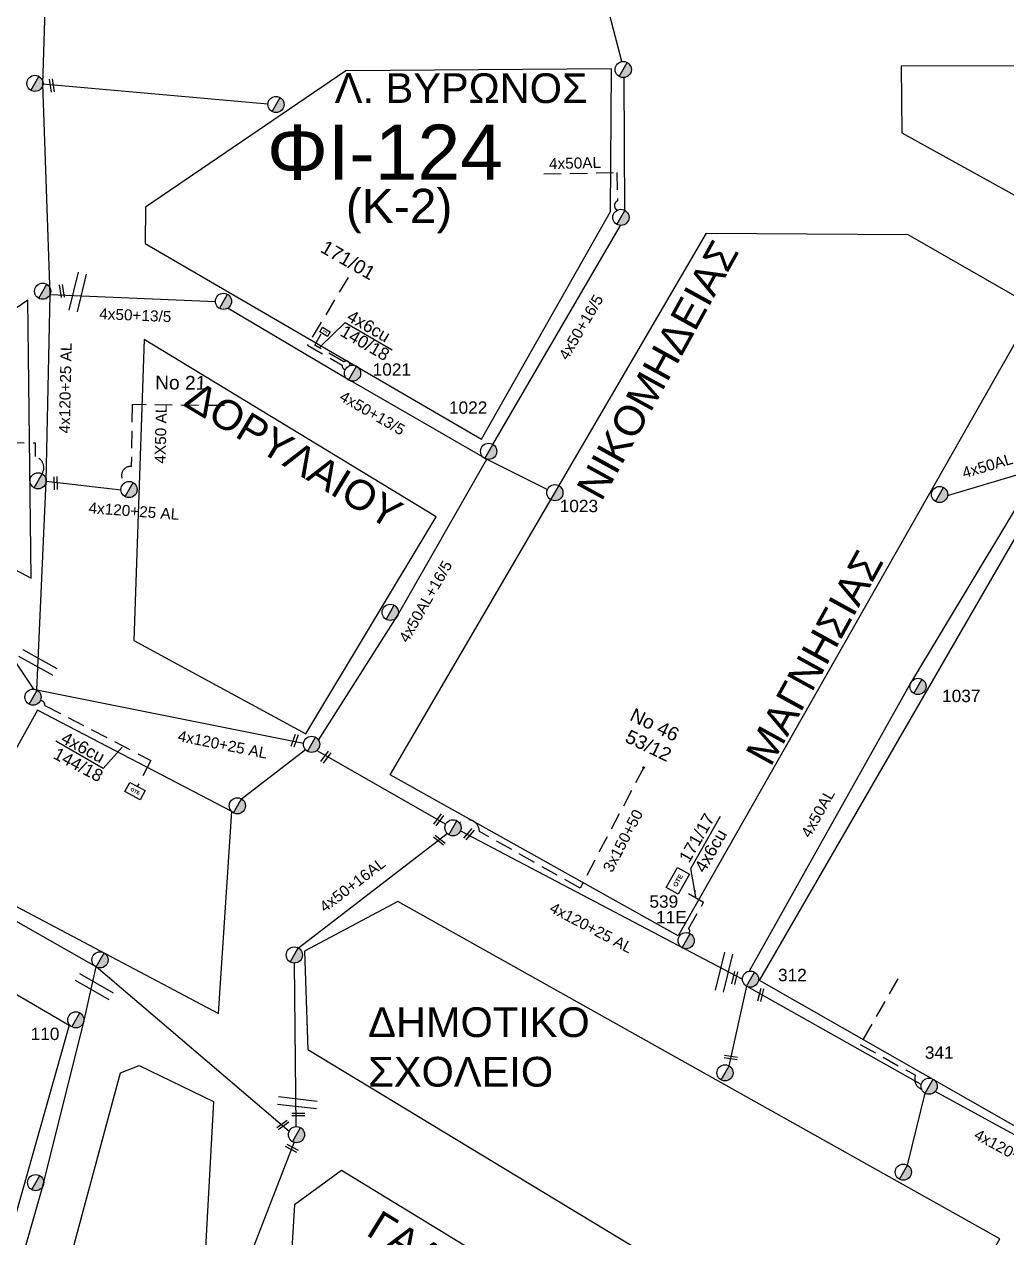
# Model space of a CAD drawing. Header units: millimetres. Extents: x 1421 to 7547, y 822 to 1863.
# Drawn here: x 6699.6 to 6842.7, y 1059.9 to 1236.8 of the extents above; entities that cross this region are included whole.
import ezdxf
from ezdxf.enums import TextEntityAlignment as Align

# ---------------------------------------------------------------- set-up
doc = ezdxf.new("R2010")
doc.units = ezdxf.units.MM
doc.linetypes.add('DASHED', pattern=[19.05, 12.7, -6.35])
doc.layers.get('0').update_dxf_attribs({"lineweight": 30})
for name, color, linetype, lineweight in [('2x6', 7, 'Continuous', 30), ('3x50+25', 7, 'DASHED', 30), ('4x50+13_5', 7, 'Continuous', 30), ('4x50+16_5', 7, 'Continuous', 30), ('4x50AL', 7, 'Continuous', 30), ('Pillar OTE', 7, 'Continuous', 30), ('TEXT_ΚΑΛΩΔΙΩΝ', 7, 'Continuous', 30), ('Άγνωστο Υπόγειο Καλώδιο', 7, 'DASHED', 30), ('Γυμνά εναέρια ΧΤ και ΦΟΠ (3Φ)   4x50+16AL', 7, 'Continuous', 30), ('Καλώδια ΧΤ   3x150+50CU', 7, 'DASHED', 30), ('Καλώδια ΧΤ   3x150+70AL', 7, 'DASHED', 30), ('Μηχανική τομή', 7, 'Continuous', 30), ('Στύλος ΦΜ', 7, 'Continuous', 30), ('Στύλος ΦΜ @ 1', 7, 'Continuous', 30), ('Συνδέσεις', 7, 'Continuous', 30), ('Συνεστραμμένα ΧΤ  4x120+25 AL', 7, 'SYN_LINE', 30), ('Τομή', 7, 'Continuous', 30), ('Υπόβαθρο ΔΕΗ', 7, 'Continuous', 30), ('Υπόγεια Καλώδια Δικτύου ΧΤ  4x6', 7, 'DASHED', 30)]:
    doc.layers.add(name, color=color, linetype=linetype, lineweight=lineweight)
doc.layers.add('Υπόγεια καλώδια Παροχών ΧΤ   4x50AL', color=7, linetype='DASHED')
doc.styles.add('arial', font='arial.ttf')
doc.styles.get("Standard").update_dxf_attribs({"font": 'arial.ttf'})
doc.linetypes.add('SYN_LINE', pattern='A,0.5,-0.0001,["/\\/\\/\\/",Standard,S=0.1,R=0,X=0,Y=-0.05],-0.25', length=0.7501)
doc.dimstyles.new('ISO-25', dxfattribs={"dimtxt": 2.5, "dimasz": 2.5, "dimexe": 1.25, "dimexo": 0.625, "dimtad": 1, "dimtxsty": 'Standard', "dimcen": 2.5, "dimadec": 0, "dimazin": 0, "dimtfac": 1, "dimtmove": 0, "dimatfit": 3, "dimfxl": 1, "dimarcsym": 0})

# ---------------------------------------------------------------- blocks, each defined once
blk = doc.blocks.new('ΤΟΜΗ')
at = {"layer": 'Τομή', "lineweight": -3, "ltscale": 40}
for p, q in [((-11.37, 1.1), (11.37, 1.1)), ((11.37, -3.57), (-11.37, -3.57))]:
    blk.add_line(p, q, dxfattribs=at)
blk = doc.blocks.new('ΥΠΑΡΧΩΝ ΤΣΙΜΕΝΤΕΝΙΟΣ ΣΤΥΛΟΣ')
at = {"layer": 'Στύλος ΦΜ'}
blk.add_hatch(color=7, dxfattribs=at).paths.add_polyline_path([(-1.29, -2.28, 0.574793), (2.62, 0, 0.268822), (1.3, 2.27)])
at = {"layer": 'Στύλος ΦΜ', "color": 7}
blk.add_line((-1.29, -2.28), (1.3, 2.27), dxfattribs=at)
blk.add_circle((0, 0), 2.62, dxfattribs=at)
at = {"layer": 'Στύλος ΦΜ', "flags": 4}
for tag, p in [('ΑΡΙΘΜΟΣ', (-4.68, 8.05)), ('ΤΥΠΟΣ', (-4.91, 3.03))]:
    blk.add_attdef(tag, p, '', height=4, dxfattribs=at)
blk = doc.blocks.new('ΜΗΧΑΝΙΚΗ ΤΟΜΗ')
at = {"layer": 'Μηχανική τομή', "lineweight": -3, "ltscale": 40}
for p, q in [((-3.78, 1.15), (3.8, 1.15)), ((3.8, -0.4), (-3.78, -0.4))]:
    blk.add_line(p, q, dxfattribs=at)
blk = doc.blocks.new('_ΣΥΝΔΕΣΗ')
at = {"layer": 'Συνδέσεις', "linetype": 'SYN_LINE', "ltscale": 40}
blk.add_hatch(color=256, dxfattribs=at).paths.add_polyline_path([(0.5, -0.01, 1), (-0.5, -0.01, 1)])
at = {"layer": 'Συνδέσεις'}
blk.add_circle((0, -0.01), 0.5, dxfattribs=at)
blk = doc.blocks.new('PILLAR ΟΤΕ')
at = {"layer": 'Pillar OTE', "ltscale": 40}
blk.add_lwpolyline([(-3.31, 2.02), (3.39, 2.02), (3.39, -1.99), (-3.31, -1.99)], close=True, dxfattribs=at)
at = {"layer": 'Pillar OTE', "insert": (-1.81, 0.71), "char_height": 1.3575, "width": 109.961, "attachment_point": 1}
blk.add_mtext('{\\fArial|b1|i0|c161|p34;OTE}', dxfattribs=at)

msp = doc.modelspace()

# ---------------------------------------------------------------- linework, layer by layer
at = {"color": 30, "lineweight": -3, "ltscale": 0.2}
msp.add_lwpolyline([(6731.22, 1123.88), (6740.56, 1131.06)], dxfattribs=at)
at = {"layer": '2x6', "color": 151, "linetype": 'SYN_LINE', "lineweight": -3, "ltscale": 10}
msp.add_lwpolyline([(6828.24, 1070.49), (6830.83, 1080.97)], dxfattribs=at)
at = {"layer": '3x50+25', "color": 27, "lineweight": -3, "ltscale": 0.2}
msp.add_lwpolyline([(6689.44, 1175.88), (6701.17, 1175.75), (6701.17, 1173.78, -0.502754), (6702.19, 1171.25, 10.73553)], format="xyb", dxfattribs=at)
at = {"layer": '4x50+13_5', "color": 85, "lineweight": -3, "ltscale": 0.2}
for points in [[(6703.36, 1197.39), (6727.45, 1196.38)], [(6729.28, 1195.41), (6746.46, 1185.23), (6766.98, 1173.38), (6775.81, 1168.97)]]:
    msp.add_lwpolyline(points, dxfattribs=at)
at = {"layer": '4x50+16_5', "color": 85, "lineweight": -3, "ltscale": 0.2}
for points in [[(6786.63, 1231.33), (6783.31, 1244.27)], [(6787.09, 1209.64), (6786.98, 1229)], [(6767.83, 1175.54), (6786.44, 1207.45)], [(6742.46, 1132.44), (6753.94, 1150.5), (6766.98, 1173.38)]]:
    msp.add_lwpolyline(points, dxfattribs=at)
at = {"layer": '4x50+16_5', "color": 27, "lineweight": -3, "ltscale": 0.2}
msp.add_lwpolyline([(6738.18, 1075.41), (6710.05, 1099.38), (6686.38, 1112.84)], dxfattribs=at)
at = {"layer": '4x50+16_5', "color": 5, "lineweight": -3, "ltscale": 0.2}
msp.add_lwpolyline([(6678.01, 982.11), (6685.05, 1005.08), (6690.64, 1026.37), (6695.7, 1044.46), (6702.32, 1067.41), (6708.26, 1091.38), (6710.05, 1099.38)], dxfattribs=at)
at = {"layer": '4x50AL', "color": 85, "linetype": 'DASHED', "lineweight": -3, "ltscale": 0.2}
msp.add_lwpolyline([(6775.28, 1214.97), (6785.93, 1215.16), (6786.01, 1211.02, 0.659078), (6785.99, 1209.68, 2.482713)], format="xyb", dxfattribs=at)
at = {"layer": '4x50AL', "color": 27, "linetype": 'DASHED', "lineweight": -3, "ltscale": 0.2}
msp.add_lwpolyline([(6728.77, 1181.18), (6715.33, 1181.33), (6715.17, 1172.3, 0.767286), (6714.3, 1169.98, -2.529933)], format="xyb", dxfattribs=at)
at = {"layer": '4x50AL', "color": 6, "lineweight": -3, "ltscale": 0.2}
for points in [[(6847, 1171.19), (6828.69, 1140.71), (6805.17, 1098.76)], [(6834.1, 1168.09), (6846.48, 1171.79)], [(6804.8, 1096.58), (6802.25, 1084.96)]]:
    msp.add_lwpolyline(points, dxfattribs=at)
at = {"layer": 'Άγνωστο Υπόγειο Καλώδιο', "color": 151, "lineweight": -3, "ltscale": 0.2}
msp.add_lwpolyline([(6826.85, 1097.65), (6821.36, 1088.07), (6829.42, 1083.59, 0.430749), (6830.31, 1081.57, -1.037956)], format="xyb", dxfattribs=at)
at = {"layer": 'Γυμνά εναέρια ΧΤ και ΦΟΠ (3Φ)   4x50+16AL', "color": 30, "lineweight": -3, "ltscale": 0.2}
for points in [[(6739.52, 1102.14), (6761.21, 1118.82)], [(6739.22, 1076.11), (6738.95, 1099.95)]]:
    msp.add_lwpolyline(points, dxfattribs=at)
at = {"layer": 'Γυμνά εναέρια ΧΤ και ΦΟΠ (3Φ)   4x50+16AL', "color": 85, "lineweight": -3, "ltscale": 0.2}
msp.add_lwpolyline([(6715.31, 851.6), (6716.87, 874.09), (6719.45, 898.69), (6722.2, 942.46), (6723.27, 952.14), (6724.89, 984.44), (6725.25, 1010.43), (6728.17, 1046.11), (6738.9, 1073.81)], dxfattribs=at)
at = {"layer": 'Καλώδια ΧΤ   3x150+50CU', "color": 30, "lineweight": -3, "ltscale": 0.2}
msp.add_lwpolyline([(6789.83, 1128.44), (6780.57, 1110.88), (6765.89, 1119.11, 0.664194), (6762.98, 1120.37, -1.9221)], format="xyb", dxfattribs=at)
at = {"layer": 'Καλώδια ΧΤ   3x150+70AL', "color": 85, "lineweight": -3, "ltscale": 0.2}
msp.add_lwpolyline([(6746.77, 1199.88), (6740.85, 1190.01), (6745.92, 1187.08, 0.48196), (6746.37, 1186.46)], format="xyb", dxfattribs=at)
at = {"layer": 'Συνεστραμμένα ΧΤ  4x120+25 AL', "color": 27, "lineweight": -3, "ltscale": 20}
for points in [[(6701.45, 1139.72), (6702.78, 1170.18), (6703.36, 1197.39), (6702.32, 1228.1), (6702.74, 1242.07)], [(6702.32, 1228.1), (6735.09, 1225.15)]]:
    msp.add_lwpolyline(points, dxfattribs=at)
at = {"layer": 'Συνεστραμμένα ΧΤ  4x120+25 AL', "color": 27, "linetype": 'SYN_LINE', "lineweight": -3, "ltscale": 8}
msp.add_lwpolyline([(6702.78, 1170.18), (6713.69, 1168.89)], dxfattribs=at)
at = {"layer": 'Συνεστραμμένα ΧΤ  4x120+25 AL', "color": 30, "lineweight": -3, "ltscale": 20}
for points in [[(6686.5, 1161.44), (6700.92, 1139.87), (6740.29, 1131.99)], [(6742.2, 1130.92), (6760.99, 1120.19)], [(6763.13, 1119.19), (6804.2, 1097.57)]]:
    msp.add_lwpolyline(points, dxfattribs=at)
at = {"layer": 'Συνεστραμμένα ΧΤ  4x120+25 AL', "color": 151, "lineweight": -3, "ltscale": 20}
for points in [[(6830.25, 1082.22), (6804.8, 1096.58)], [(6856.99, 1067.7), (6832.29, 1081.22)]]:
    msp.add_lwpolyline(points, dxfattribs=at)
at = {"layer": 'Υπόβαθρο ΔΕΗ', "lineweight": -3, "ltscale": 0.2}
for points in [[(6717.27, 1210.13), (6717.19, 1204.81), (6766.22, 1176.32), (6785.01, 1209.49), (6785.15, 1230.26), (6746.46, 1229.98), (6717.27, 1210.13)], [(6827.35, 1230.64), (6827.41, 1220.92), (6853.96, 1206.26), (6863.78, 1223.1), (6863.67, 1230.73), (6827.35, 1230.64)], [(6700.1, 1196.54), (6672.37, 1177.55), (6672.29, 1171.06), (6700.6, 1156.05), (6700.1, 1196.54)], [(6806.69, 1097.39), (6859.42, 1188.68), (6901.46, 1164.66), (6849.16, 1073.15), (6806.69, 1097.39)], [(6796.69, 1113.71), (6801.03, 1121.35)], [(6827.52, 1034.87), (6841.7, 1059.74), (6754, 1108.89), (6740.43, 1101.65), (6740.88, 1087.36), (6827.52, 1034.87)], [(6641.99, 966.11), (6684.8, 1103.33), (6706.12, 1090.88), (6668.04, 956.04), (6641.99, 966.11)], [(6679, 955.79), (6713.61, 1083.92), (6716.32, 1085), (6727.15, 1079.74), (6719.69, 942.73), (6707.7, 942.15), (6679, 955.79)], [(6803.51, 1034.48), (6745.79, 1069.73), (6738.95, 1064.68), (6729.06, 901.6)]]:
    msp.add_lwpolyline(points, dxfattribs=at)
for points in [[(6752.88, 1127.38), (6798.98, 1206.33), (6828.32, 1206.14), (6846.86, 1195.5), (6794.84, 1103.93)], [(6740.62, 1133.33), (6759.61, 1164.96), (6717.08, 1190.81), (6715.54, 1146.95)], [(6727.87, 1092.59), (6729.82, 1122.04), (6701.52, 1136.78), (6688.52, 1113.45)]]:
    msp.add_lwpolyline(points, close=True, dxfattribs=at)
at = {"layer": 'Υπόγεια Καλώδια Δικτύου ΧΤ  4x6', "color": 85, "linetype": 'DASHED', "lineweight": -2, "ltscale": 0.2}
msp.add_lwpolyline([(6746.97, 1187, 0.83172), (6746.15, 1187.55), (6741.9, 1190), (6742.86, 1191.67)], format="xyb", dxfattribs=at)
at = {"layer": 'Υπόγεια Καλώδια Δικτύου ΧΤ  4x6', "color": 30, "linetype": 'DASHED', "lineweight": -2, "ltscale": 0.2}
for points in [[(6701.92, 1138.16, -0.482704), (6702.6, 1137.5), (6718.03, 1129.46), (6716.05, 1125.67)], [(6796.4, 1104.32, 0.513246), (6796.37, 1104.94), (6798.56, 1108.79), (6795.25, 1110.67)]]:
    msp.add_lwpolyline(points, format="xyb", dxfattribs=at)

# ---------------------------------------------------------------- block references
at = {"layer": 'Pillar OTE', "lineweight": -2, "xscale": 0.1932914898776603, "yscale": 0.1932914898776603, "zscale": 0.1932914898776603, "rotation": 329.9999999999999}
msp.add_blockref('PILLAR ΟΤΕ', (6743.4, 1191.94), dxfattribs=at)
at = {"layer": 'Pillar OTE'}
for p, xscale, yscale, zscale, rotation in [((6715.71, 1125), 0.375, 0.375, 0.375, 332.0000000000001), ((6794.8, 1111.9), 0.4999999999999999, 0.4999999999999999, 0.4999999999999999, 60.40063188050583)]:
    msp.add_blockref('PILLAR ΟΤΕ', p, dxfattribs=dict(at, xscale=xscale, yscale=yscale, zscale=zscale, rotation=rotation))
at = {"layer": 'Μηχανική τομή', "lineweight": -3}
for p, xscale, yscale, zscale, rotation in [((6703.7, 1227.86), 0.2499999999999187, 0.2499999999999187, 0.2499999999999187, 98.67359203741974), ((6705.15, 1197.9), 0.2499999999999188, 0.2499999999999188, 0.2499999999999188, 98.67359203741975), ((6704.28, 1169.88), 0.2499999999999187, 0.2499999999999187, 0.2499999999999187, 91.55579417265164), ((6739.08, 1132.33), 0.2499999999999188, 0.2499999999999188, 0.2499999999999188, 70.45294469580794), ((6743.6, 1129.89), 0.2499999999999188, 0.2499999999999188, 0.2499999999999188, 54.08065796749899), ((6760.04, 1120.76), 0.2499999999999188, 0.2499999999999188, 0.2499999999999188, 54.08065796749899), ((6764.45, 1118.66), 0.2499999999999188, 0.2499999999999188, 0.2499999999999188, 49.01576255786082), ((6759.99, 1117.78), 0.2499999999999188, 0.2499999999999188, 0.2499999999999188, 321.5775847242371), ((6803.17, 1097.74), 0.2499999999999188, 0.2499999999999188, 0.2499999999999188, 76.14510890057667), ((6806.97, 1095.3), 0.2499999999999188, 0.2499999999999188, 0.2499999999999188, 75.56184384454512), ((6802.5, 1086.08), 0.2499999999999188, 0.2499999999999188, 0.2499999999999188, 351.9772475330804), ((6739.53, 1077.78), 0.2499999999999188, 0.2499999999999188, 0.2499999999999188, 359.6420099409968), ((6737.31, 1076.27), 0.2499999999999188, 0.2499999999999188, 0.2499999999999188, 35.60221851991506), ((6738.53, 1072.85), 0.2499999999999188, 0.2499999999999188, 0.2499999999999188, 332.1884649818379)]:
    msp.add_blockref('ΜΗΧΑΝΙΚΗ ΤΟΜΗ', p, dxfattribs=dict(at, xscale=xscale, yscale=yscale, zscale=zscale, rotation=rotation))
at = {"layer": 'Στύλος ΦΜ @ 1', "lineweight": -3, "ltscale": 40, "xscale": 0.4499999999998181, "yscale": 0.4499999999998181, "zscale": 0.4499999999998181}
for p in [(6786.85, 1230.17), (6701.15, 1228.15), (6736.27, 1225.08), (6786.51, 1208.62), (6702.28, 1197.86), (6728.62, 1196.39), (6701.61, 1170.23), (6714.86, 1168.95), (6832.93, 1168.23), (6752.91, 1151.06), (6700.87, 1138.7), (6741.45, 1131.82), (6730.64, 1122.86), (6762.04, 1119.66), (6738.93, 1101.12), (6710.63, 1100.4), (6801.67, 1083.94), (6739.25, 1074.93), (6827.65, 1069.47), (6701.26, 1067.94)]:
    msp.add_blockref('ΥΠΑΡΧΩΝ ΤΣΙΜΕΝΤΕΝΙΟΣ ΣΤΥΛΟΣ', p, dxfattribs=at)
at = {"layer": 'Στύλος ΦΜ @ 1', "lineweight": -3, "ltscale": 40}
ref = msp.add_blockref('ΥΠΑΡΧΩΝ ΤΣΙΜΕΝΤΕΝΙΟΣ ΣΤΥΛΟΣ', (6747.42, 1185.91), dxfattribs=dict(at, xscale=0.4499999999998181, yscale=0.4499999999998181, zscale=0.4499999999998181))
ref.add_attrib('ΤΥΠΟΣ', '1021', (6750.34, 1185.55), dxfattribs={"layer": 'Στύλος ΦΜ', "height": 1.8, "flags": 4})
ref = msp.add_blockref('ΥΠΑΡΧΩΝ ΤΣΙΜΕΝΤΕΝΙΟΣ ΣΤΥΛΟΣ', (6767.25, 1174.52), dxfattribs=dict(at, xscale=0.4499999999998181, yscale=0.4499999999998181, zscale=0.4499999999998181))
ref.add_attrib('ΤΥΠΟΣ', '1022', (6761.46, 1180), dxfattribs={"layer": 'Στύλος ΦΜ', "height": 1.8, "flags": 4})
ref = msp.add_blockref('ΥΠΑΡΧΩΝ ΤΣΙΜΕΝΤΕΝΙΟΣ ΣΤΥΛΟΣ', (6776.89, 1168.5), dxfattribs=dict(at, xscale=0.4499999999998181, yscale=0.4499999999998181, zscale=0.4499999999998181))
ref.add_attrib('ΤΥΠΟΣ', '1023', (6777.59, 1165.66), dxfattribs={"layer": 'Στύλος ΦΜ', "height": 1.8, "flags": 4})
ref = msp.add_blockref('ΥΠΑΡΧΩΝ ΤΣΙΜΕΝΤΕΝΙΟΣ ΣΤΥΛΟΣ', (6829.78, 1140.26), dxfattribs=dict(at, xscale=0.4499999999998181, yscale=0.4499999999998181, zscale=0.4499999999998181))
ref.add_attrib('ΤΥΠΟΣ', '1037', (6833.29, 1137.98), dxfattribs={"layer": 'Στύλος ΦΜ', "height": 1.8, "flags": 4})
ref = msp.add_blockref('ΥΠΑΡΧΩΝ ΤΣΙΜΕΝΤΕΝΙΟΣ ΣΤΥΛΟΣ', (6796.01, 1103.21), dxfattribs=dict(at, xscale=0.4499999999998181, yscale=0.4499999999998181, zscale=0.4499999999998181))
ref.add_attrib('ΤΥΠΟΣ', '11Ε', (6791.63, 1105.73), dxfattribs={"layer": 'Στύλος ΦΜ', "height": 1.8, "flags": 4})
ref.add_attrib('ΑΡΙΘΜΟΣ', '539', (6790.66, 1108.01), dxfattribs={"layer": 'Στύλος ΦΜ', "height": 1.8, "flags": 4})
ref = msp.add_blockref('ΥΠΑΡΧΩΝ ΤΣΙΜΕΝΤΕΝΙΟΣ ΣΤΥΛΟΣ', (6805.38, 1097.6), dxfattribs=dict(at, xscale=0.4499999999998181, yscale=0.4499999999998181, zscale=0.4499999999998181))
ref.add_attrib('ΤΥΠΟΣ', '312', (6809.39, 1097.3), dxfattribs={"layer": 'Στύλος ΦΜ', "height": 1.8, "flags": 4})
ref = msp.add_blockref('ΥΠΑΡΧΩΝ ΤΣΙΜΕΝΤΕΝΙΟΣ ΣΤΥΛΟΣ', (6707.11, 1091.66), dxfattribs=dict(at, xscale=0.4499999999998181, yscale=0.4499999999998181, zscale=0.4499999999998181))
ref.add_attrib('ΤΥΠΟΣ', '110', (6700.52, 1088.72), dxfattribs={"layer": 'Στύλος ΦΜ', "height": 1.8, "flags": 4})
ref = msp.add_blockref('ΥΠΑΡΧΩΝ ΤΣΙΜΕΝΤΕΝΙΟΣ ΣΤΥΛΟΣ', (6831.41, 1081.99), dxfattribs=dict(at, xscale=0.4499999999998181, yscale=0.4499999999998181, zscale=0.4499999999998181))
ref.add_attrib('ΤΥΠΟΣ', '341', (6830.78, 1085.99), dxfattribs={"layer": 'Στύλος ΦΜ', "height": 1.8, "flags": 4})
at = {"layer": 'Συνδέσεις', "lineweight": -3, "xscale": 0.25, "yscale": 0.25, "zscale": 0.25}
msp.add_blockref('_ΣΥΝΔΕΣΗ', (6789.83, 1128.44), dxfattribs=at)
at = {"layer": 'Τομή', "lineweight": -3}
for p, xscale, yscale, zscale, rotation in [((6707.68, 1197.67), 0.2499999999998871, 0.2499999999998871, 0.2499999999998871, 256.4598056332276), ((6701.74, 1144.02), 0.2499999999998872, 0.2499999999998872, 0.2499999999998872, 331.1928606857527), ((6801.23, 1098.68), 0.2499999999998872, 0.2499999999998872, 0.2499999999998872, 76.01206016172964), ((6709.66, 1096.23), 0.2499999999998872, 0.2499999999998872, 0.2499999999998872, 149.9764780455501), ((6739.35, 1079.27), 0.2499999999998872, 0.2499999999998872, 0.2499999999998872, 173.456774856862)]:
    msp.add_blockref('ΤΟΜΗ', p, dxfattribs=dict(at, xscale=xscale, yscale=yscale, zscale=zscale, rotation=rotation))

# ---------------------------------------------------------------- texts
at = {"lineweight": -3, "ltscale": 40, "char_height": 4, "width": 51.144, "attachment_point": 1, "style": 'arial'}
for s, insert, rotation in [('{\\H1.083x;Λ. ΒΥΡΩΝΟΣ}', (6744.82, 1229.64), 359.9551), ('{\\H1.083x;ΝΙΚΟΜΗΔΕΙΑΣ}', (6779.87, 1169.17), 61.1653), ('{\\H1.083x;ΔΟΡΥΛΑΙΟΥ}', (6724.85, 1184.97), 328.914), ('{\\H1.083x;ΜΑΓΝΗΣΙΑΣ}', (6804.51, 1130.48), 61.1653), ('{\\H1.083x;ΓΑΔΙΛΩΝ}', (6751.49, 1064.08), 328.2052)]:
    msp.add_mtext(s, dxfattribs=dict(at, insert=insert, rotation=rotation))
at = {"lineweight": -3, "ltscale": 40, "insert": (6749.69, 1093.49), "char_height": 4, "width": 48.6977, "attachment_point": 1, "style": 'arial'}
msp.add_mtext('{\\H1.083x;ΔΗΜΟΤΙΚΟ\\PΣΧΟΛΕΙΟ}', dxfattribs=at)
at = {"layer": 'TEXT_ΚΑΛΩΔΙΩΝ', "lineweight": -3, "ltscale": 0.2}
for s, rotation, p in [('4x50AL', 1.3911, (6779.82, 1216.54)), ('4x50+16/5', 59.7489, (6780.69, 1192.62)), ('4x50+13/5', 357.6144, (6715.77, 1194.37)), ('4x120+25 AL', 88.7851, (6705.57, 1183.75)), ('4x50+13/5', 329.9853, (6750.31, 1180.11)), ('4Χ50 AL', 88.7851, (6719.47, 1177.03)), ('4x50AL', 16.6474, (6839.9, 1172.43)), ('4x120+25 AL', 355.733, (6715.57, 1165.82)), ('4x50AL+16/5', 60.3258, (6758.04, 1152.65)), ('4x120+25 AL', 348.6773, (6728.51, 1131.8)), ('4x50AL', 60.7162, (6815.2, 1121.77)), ('3x150+50', 62.3731, (6786.8, 1117.77)), ('4x50+16AL', 37.5484, (6747.4, 1111.35)), ('4x120+25 AL', 332.2372, (6782.19, 1105.1)), ('4x120+25 AL', 331.3188, (6843.99, 1071.97))]:
    msp.add_text(s, height=1.6, rotation=rotation, dxfattribs=at).set_placement(p, align=Align.MIDDLE_CENTER)
at = {"layer": 'Υπόβαθρο ΔΕΗ', "lineweight": -3, "attachment_point": 1}
for s, insert, char_height in [('ΦΙ-124', (6734.93, 1222.14), 8), ('(K-2)', (6746.44, 1212.78), 5)]:
    msp.add_mtext_dynamic_manual_height_columns(s, width=30.8332, gutter_width=12.5, heights=[0], dxfattribs=dict(at, insert=insert, char_height=char_height))
at = {"layer": 'Υπόβαθρο ΔΕΗ', "lineweight": -3, "char_height": 2, "attachment_point": 1}
for s, insert, rotation in [('171/01', (6743.58, 1205.4), 330), ('No 21', (6718.67, 1185.56), 359.5377), ('Νο 46', (6788.52, 1137.21), 334.1618), ('53/12', (6787.82, 1134.06), 334.1618)]:
    msp.add_mtext_dynamic_manual_height_columns(s, width=17.2548, gutter_width=12.5, heights=[0], dxfattribs=dict(at, insert=insert, rotation=rotation))
at = {"layer": 'Υπόγεια καλώδια Παροχών ΧΤ   4x50AL', "color": 7, "ltscale": 0.2, "char_height": 1.8, "attachment_point": 1}
for s, insert, rotation in [('4x6cu', (6747.32, 1195.24), 330), ('140/18', (6746.36, 1193.03), 330), ('4x6cu', (6705.63, 1133.76), 332), ('144/18', (6704.5, 1131.45), 332), ('171/17', (6794.86, 1115.3), 60), ('4x6cu', (6797.13, 1113.87), 60)]:
    msp.add_mtext_dynamic_manual_height_columns(s, width=1.8, gutter_width=12.5, heights=[0.118], dxfattribs=dict(at, insert=insert, rotation=rotation))

# ---------------------------------------------------------------- leaders
at = {"layer": 'Υπόβαθρο ΔΕΗ', "lineweight": -3, "ltscale": 0.2}
for points, override in [([(6742.7, 1189.75), (6746.36, 1193.28), (6753.18, 1189.33)], {"dimasz": 0.5, "dimgap": 0.625, "dimtad": 0}), ([(6713.84, 1131.43), (6711.1, 1128.31), (6704.18, 1132.29)], {"dimasz": 0.1, "dimgap": 0.625, "dimtad": 0}), ([(6797.42, 1109.6), (6796.69, 1113.71)], {"dimasz": 1, "dimtad": 0})]:
    msp.add_leader(points, dimstyle='ISO-25', override=override, dxfattribs=at)

doc.saveas('drawing.dxf')
